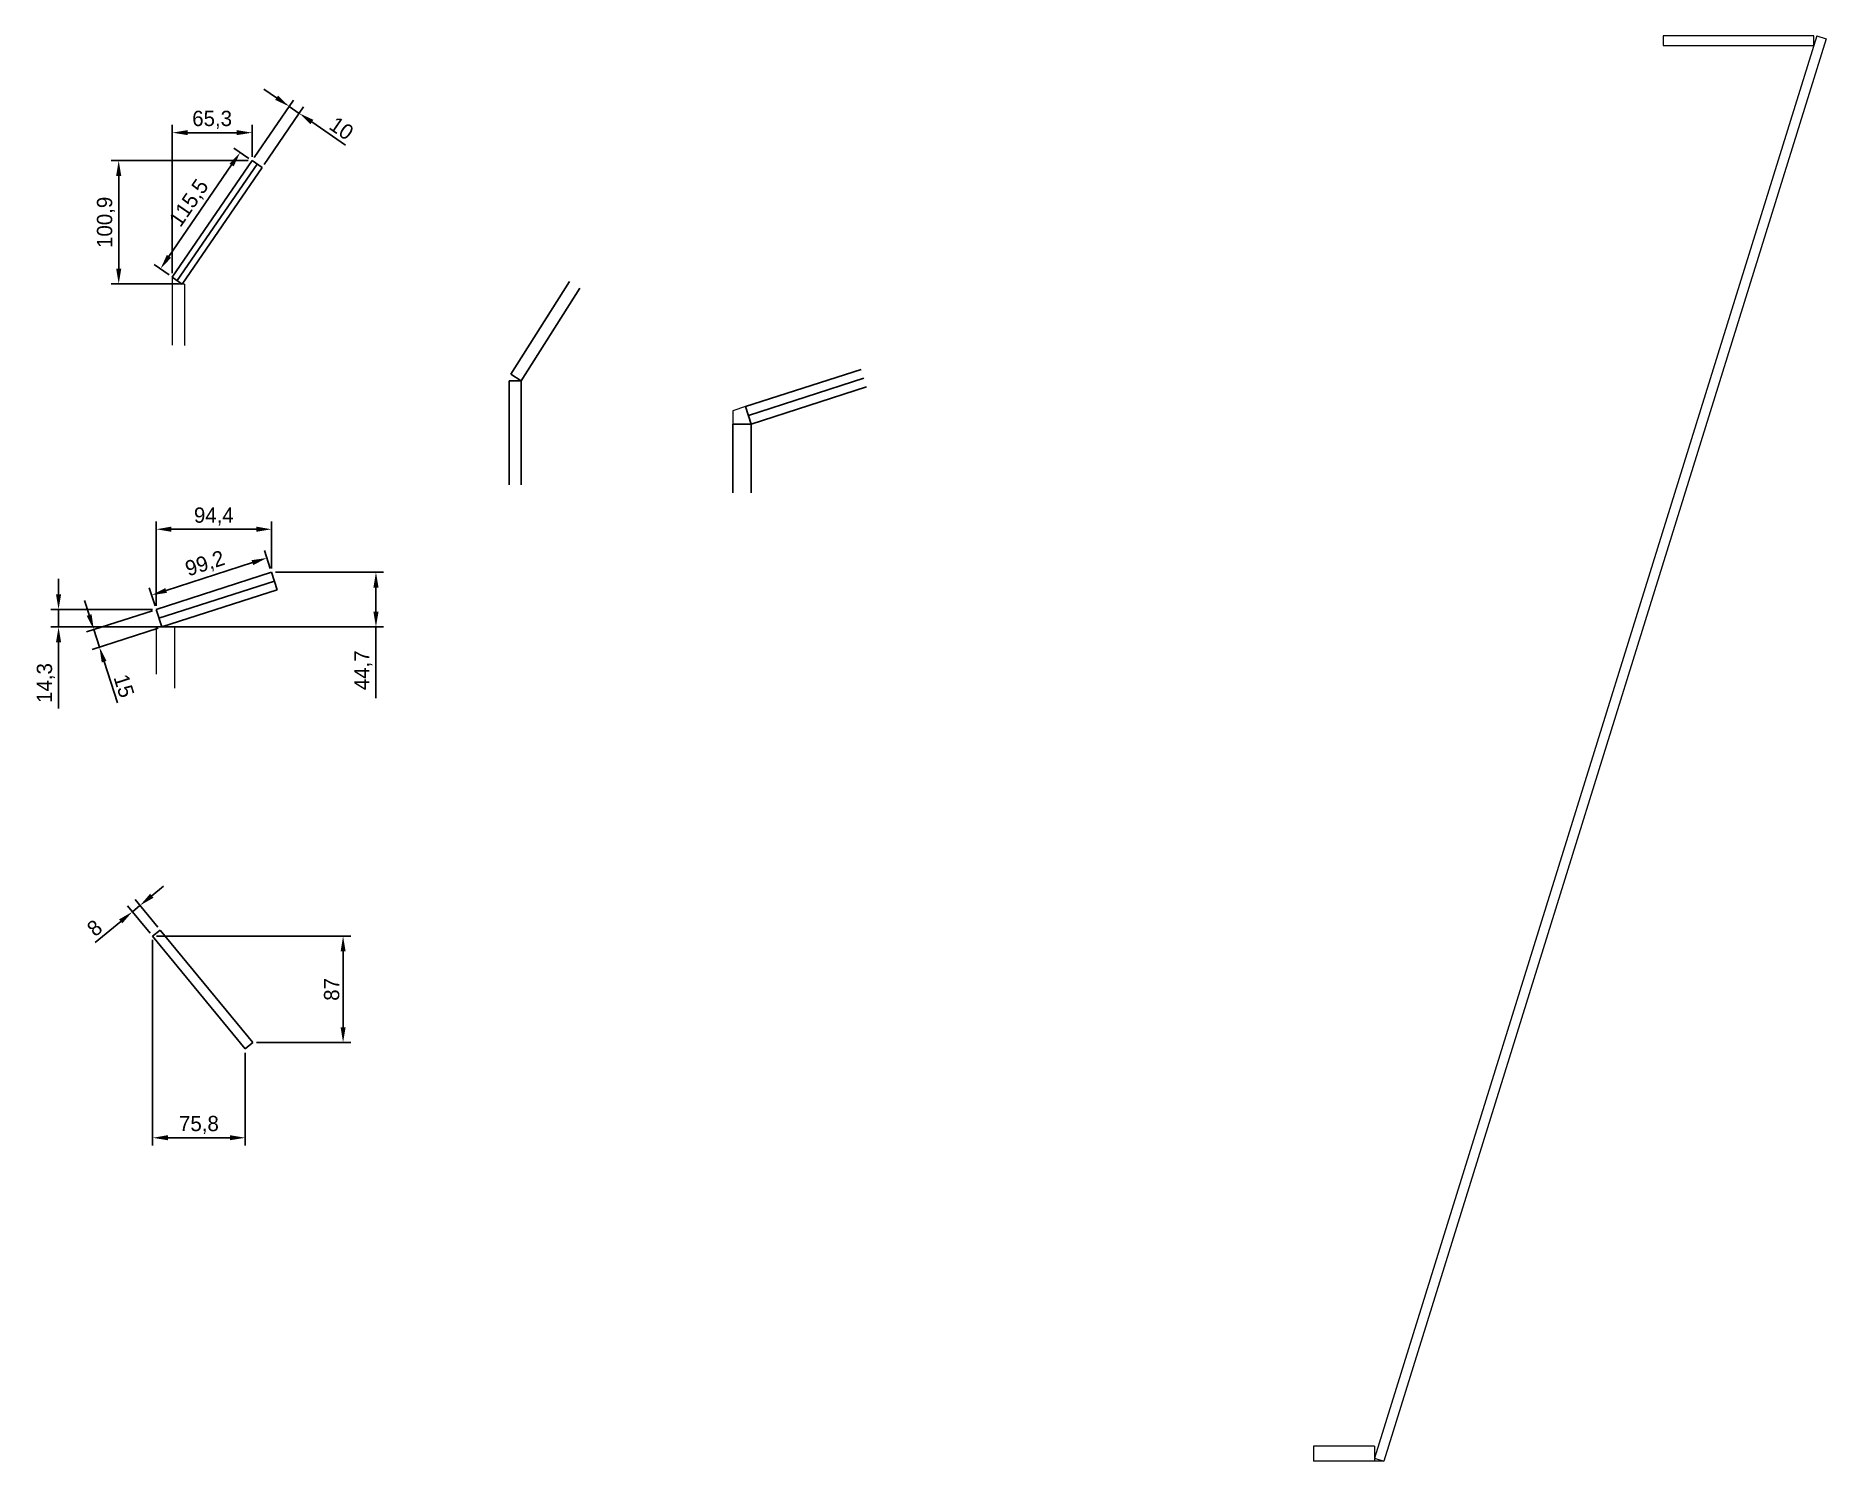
# Model space of a CAD drawing. Header units: millimetres. Extents: x -235 to 1229, y -965 to 200.
import ezdxf

# ---------------------------------------------------------------- set-up
doc = ezdxf.new("R2010")
doc.units = ezdxf.units.MM
doc.layers.add('4', color=2, linetype='Continuous')
doc.layers.add('quote', color=8, linetype='Continuous', lineweight=0)
doc.dimstyles.new('5', dxfattribs={"dimscale": 5, "dimtxt": 2.5, "dimasz": 2.5, "dimexe": 1.25, "dimexo": 0.625, "dimtad": 1, "dimdec": 1, "dimtxsty": 'Standard', "dimcen": 2.5, "dimazin": 0, "dimtfac": 1, "dimtdec": 1, "dimtmove": 0, "dimatfit": 3, "dimfxl": 1, "dimarcsym": 0})

# ---------------------------------------------------------------- blocks, each defined once
blk = doc.blocks.new('*D61')
at = {"layer": 'Defpoints', "color": 0}
for p in [(-123.6, 120.6), (-58.3, 97.8), (-123.6, 2.5)]:
    blk.add_point(p, dxfattribs=at)
at = {"layer": 'quote', "color": 0, "lineweight": -2}
for p, q in [((-123.6, 5.7), (-123.6, 126.9)), ((-70.8, 120.6), (-111.1, 120.6)), ((-58.3, 100.9), (-58.3, 126.9))]:
    blk.add_line(p, q, dxfattribs=at)
at = {"layer": 'quote', "color": 0}
for points in [[(-111.1, 122.7), (-111.1, 118.6), (-123.6, 120.6)], [(-70.8, 118.6), (-70.8, 122.7), (-58.3, 120.6)]]:
    blk.add_solid(points, dxfattribs=at)
at = {"layer": 'quote', "color": 0, "insert": (-91, 131.1), "char_height": 12.5, "attachment_point": 5}
blk.add_mtext('65,3', dxfattribs=at)
blk = doc.blocks.new('*D62')
at = {"layer": 'Defpoints', "color": 0}
for p in [(-19.7, 136.4), (-58.3, 97.8), (-50.1, 92.2)]:
    blk.add_point(p, dxfattribs=at)
at = {"layer": 'quote', "color": 0, "lineweight": -2}
for p, q in [((-56.5, 100.4), (-24.4, 147.2)), ((-38.3, 149.1), (-48.6, 156.2)), ((-48.3, 94.7), (-16.2, 141.6)), ((-28, 142.1), (-19.7, 136.4)), ((-9.4, 129.4), (18.1, 110.5))]:
    blk.add_line(p, q, dxfattribs=at)
at = {"layer": 'quote', "color": 0}
for points in [[(-39.4, 147.4), (-37.1, 150.9), (-28, 142.1)], [(-8.2, 131.1), (-10.6, 127.6), (-19.7, 136.4)]]:
    blk.add_solid(points, dxfattribs=at)
at = {"layer": 'quote', "color": 0, "insert": (14.8, 124.1), "char_height": 12.5, "attachment_point": 5, "rotation": 325.561}
blk.add_mtext('10', dxfattribs=at)
blk = doc.blocks.new('*D63')
at = {"layer": 'Defpoints', "color": 0}
for p in [(-58.3, 97.8), (-167.4, -3.1), (-115.4, -3.1)]:
    blk.add_point(p, dxfattribs=at)
at = {"layer": 'quote', "color": 0, "lineweight": -2}
for p, q in [((-61.4, 97.8), (-173.6, 97.8)), ((-167.4, 85.3), (-167.4, 9.4)), ((-118.5, -3.1), (-173.6, -3.1))]:
    blk.add_line(p, q, dxfattribs=at)
at = {"layer": 'quote', "color": 0}
for points in [[(-165.3, 85.3), (-169.5, 85.3), (-167.4, 97.8)], [(-169.5, 9.4), (-165.3, 9.4), (-167.4, -3.1)]]:
    blk.add_solid(points, dxfattribs=at)
at = {"layer": 'quote', "color": 0, "insert": (-177.8, 47.3), "char_height": 12.5, "attachment_point": 5, "rotation": 90}
blk.add_mtext('100,9', dxfattribs=at)
blk = doc.blocks.new('*D64')
at = {"layer": 'Defpoints', "color": 0}
for p in [(-58.3, 97.8), (-133.3, 9.2), (-123.6, 2.5)]:
    blk.add_point(p, dxfattribs=at)
at = {"layer": 'quote', "color": 0, "lineweight": -2}
for p, q in [((-60.9, 99.6), (-73.2, 108)), ((-75.1, 94.2), (-126.3, 19.5)), ((-126.2, 4.3), (-138.5, 12.7))]:
    blk.add_line(p, q, dxfattribs=at)
at = {"layer": 'quote', "color": 0}
for points in [[(-73.4, 93), (-76.8, 95.3), (-68, 104.5)], [(-128, 20.7), (-124.6, 18.3), (-133.3, 9.2)]]:
    blk.add_solid(points, dxfattribs=at)
at = {"layer": 'quote', "color": 0, "insert": (-109.3, 62.7), "char_height": 12.5, "attachment_point": 5, "rotation": 55.561}
blk.add_mtext('115,5', dxfattribs=at)
blk = doc.blocks.new('*D65')
at = {"layer": 'Defpoints', "color": 0}
for p in [(-42.4, -203.6), (-42.4, -238.8), (-136.8, -269.2)]:
    blk.add_point(p, dxfattribs=at)
at = {"layer": 'quote', "color": 0, "lineweight": -2}
for p, q in [((-136.8, -266.1), (-136.8, -197.4)), ((-124.3, -203.6), (-54.9, -203.6)), ((-42.4, -235.7), (-42.4, -197.4))]:
    blk.add_line(p, q, dxfattribs=at)
at = {"layer": 'quote', "color": 0}
for points in [[(-124.3, -201.5), (-124.3, -205.7), (-136.8, -203.6)], [(-54.9, -205.7), (-54.9, -201.5), (-42.4, -203.6)]]:
    blk.add_solid(points, dxfattribs=at)
at = {"layer": 'quote', "color": 0, "insert": (-89.6, -193.2), "char_height": 12.5, "attachment_point": 5}
blk.add_mtext('94,4', dxfattribs=at)
blk = doc.blocks.new('*D66')
at = {"layer": 'Defpoints', "color": 0}
for p in [(-42.4, -238.8), (-132.2, -283.5), (43, -283.5)]:
    blk.add_point(p, dxfattribs=at)
at = {"layer": 'quote', "color": 0, "lineweight": -2}
for p, q in [((-39.3, -238.8), (49.2, -238.8)), ((43, -251.3), (43, -271)), ((-129.1, -283.5), (49.2, -283.5)), ((43, -283.5), (43, -341.8))]:
    blk.add_line(p, q, dxfattribs=at)
at = {"layer": 'quote', "color": 0}
for points in [[(45.1, -251.3), (40.9, -251.3), (43, -238.8)], [(40.9, -271), (45.1, -271), (43, -283.5)]]:
    blk.add_solid(points, dxfattribs=at)
at = {"layer": 'quote', "color": 0, "insert": (32.6, -318.9), "char_height": 12.5, "attachment_point": 5, "rotation": 90}
blk.add_mtext('44,7', dxfattribs=at)
blk = doc.blocks.new('*D67')
at = {"layer": 'Defpoints', "color": 0}
for p in [(-42.4, -238.8), (-140.5, -257.5), (-136.8, -269.2)]:
    blk.add_point(p, dxfattribs=at)
at = {"layer": 'quote', "color": 0, "lineweight": -2}
for p, q in [((-58.1, -230.9), (-128.6, -253.7)), ((-43.4, -235.8), (-48.1, -221.1)), ((-137.7, -266.2), (-142.5, -251.5))]:
    blk.add_line(p, q, dxfattribs=at)
at = {"layer": 'quote', "color": 0}
for points in [[(-57.4, -232.9), (-58.7, -228.9), (-46.2, -227.1)], [(-129.3, -251.7), (-128, -255.6), (-140.5, -257.5)]]:
    blk.add_solid(points, dxfattribs=at)
at = {"layer": 'quote', "color": 0, "insert": (-96.6, -232.4), "char_height": 12.5, "attachment_point": 5, "rotation": 17.8545}
blk.add_mtext('99,2', dxfattribs=at)
blk = doc.blocks.new('*D68')
at = {"layer": 'Defpoints', "color": 0}
for p in [(-136.8, -269.2), (-132.2, -283.5), (-183.2, -299.9)]:
    blk.add_point(p, dxfattribs=at)
at = {"layer": 'quote', "color": 0, "lineweight": -2}
for p, q in [((-191.6, -273.7), (-195.5, -261.8)), ((-139.7, -270.2), (-193.7, -287.6)), ((-135.1, -284.4), (-189.1, -301.8)), ((-187.8, -285.6), (-183.2, -299.9)), ((-179.4, -311.8), (-168.5, -345.5))]:
    blk.add_line(p, q, dxfattribs=at)
at = {"layer": 'quote', "color": 0}
for points in [[(-193.6, -274.4), (-189.6, -273.1), (-187.8, -285.6)], [(-177.4, -311.2), (-181.3, -312.5), (-183.2, -299.9)]]:
    blk.add_solid(points, dxfattribs=at)
at = {"layer": 'quote', "color": 0, "insert": (-163.1, -331.7), "char_height": 12.5, "attachment_point": 5, "rotation": 287.8545}
blk.add_mtext('15', dxfattribs=at)
blk = doc.blocks.new('*D69')
at = {"layer": 'Defpoints', "color": 0}
for p in [(-139.7, -536.3), (-63.9, -628.4), (-63.9, -701.1)]:
    blk.add_point(p, dxfattribs=at)
at = {"layer": 'quote', "color": 0, "lineweight": -2}
for p, q in [((-139.7, -539.4), (-139.7, -707.3)), ((-63.9, -631.6), (-63.9, -707.3)), ((-127.2, -701.1), (-76.4, -701.1))]:
    blk.add_line(p, q, dxfattribs=at)
at = {"layer": 'quote', "color": 0}
for points in [[(-127.2, -699), (-127.2, -703.1), (-139.7, -701.1)], [(-76.4, -703.1), (-76.4, -699), (-63.9, -701.1)]]:
    blk.add_solid(points, dxfattribs=at)
at = {"layer": 'quote', "color": 0, "insert": (-101.8, -690.6), "char_height": 12.5, "attachment_point": 5}
blk.add_mtext('75,8', dxfattribs=at)
blk = doc.blocks.new('*D70')
at = {"layer": 'Defpoints', "color": 0}
for p in [(-139.7, -536.3), (-57.7, -623.3), (16.1, -623.3)]:
    blk.add_point(p, dxfattribs=at)
at = {"layer": 'quote', "color": 0, "lineweight": -2}
for p, q in [((-136.6, -536.3), (22.4, -536.3)), ((16.1, -548.8), (16.1, -610.8)), ((-54.6, -623.3), (22.4, -623.3))]:
    blk.add_line(p, q, dxfattribs=at)
at = {"layer": 'quote', "color": 0}
for points in [[(18.2, -548.8), (14.1, -548.8), (16.1, -536.3)], [(14.1, -610.8), (18.2, -610.8), (16.1, -623.3)]]:
    blk.add_solid(points, dxfattribs=at)
at = {"layer": 'quote', "color": 0, "insert": (6.8, -579.8), "char_height": 12.5, "attachment_point": 5, "rotation": 90}
blk.add_mtext('87', dxfattribs=at)
blk = doc.blocks.new('*D71')
at = {"layer": 'Defpoints', "color": 0}
for p in [(-156.2, -516.3), (-139.7, -536.3), (-133.5, -531.2)]:
    blk.add_point(p, dxfattribs=at)
at = {"layer": 'quote', "color": 0, "lineweight": -2}
for p, q in [((-140.3, -503.3), (-130.7, -495.3)), ((-141.7, -533.9), (-160.1, -511.5)), ((-150, -511.2), (-156.2, -516.3)), ((-135.5, -528.8), (-154, -506.4)), ((-165.8, -524.2), (-186.7, -541.4))]:
    blk.add_line(p, q, dxfattribs=at)
at = {"layer": 'quote', "color": 0}
for points in [[(-141.7, -501.6), (-139, -504.9), (-150, -511.2)], [(-164.5, -525.8), (-167.1, -522.6), (-156.2, -516.3)]]:
    blk.add_solid(points, dxfattribs=at)
at = {"layer": 'quote', "color": 0, "insert": (-187.1, -529.6), "char_height": 12.5, "attachment_point": 5, "rotation": 39.4428}
blk.add_mtext('8', dxfattribs=at)
blk = doc.blocks.new('*D72')
at = {"layer": 'Defpoints', "color": 0}
for p in [(-136.8, -269.2), (-216.6, -283.5), (-132.2, -283.5)]:
    blk.add_point(p, dxfattribs=at)
at = {"layer": 'quote', "color": 0, "lineweight": -2}
for p, q in [((-216.6, -256.7), (-216.6, -244.2)), ((-139.9, -269.2), (-222.8, -269.2)), ((-216.6, -269.2), (-216.6, -283.5)), ((-135.3, -283.5), (-222.8, -283.5)), ((-216.6, -296), (-216.6, -350.2))]:
    blk.add_line(p, q, dxfattribs=at)
at = {"layer": 'quote', "color": 0}
for points in [[(-218.7, -256.7), (-214.5, -256.7), (-216.6, -269.2)], [(-214.5, -296), (-218.7, -296), (-216.6, -283.5)]]:
    blk.add_solid(points, dxfattribs=at)
at = {"layer": 'quote', "color": 0, "insert": (-227, -329.3), "char_height": 12.5, "attachment_point": 5, "rotation": 90}
blk.add_mtext('14,3', dxfattribs=at)

msp = doc.modelspace()

# ---------------------------------------------------------------- linework, layer by layer
at = {"layer": '4'}
for p, q in [((-123.65, 2.53), (-58.31, 97.82)), ((-54.19, 94.99), (-119.52, -0.29)), ((-115.4, -3.12), (-50.06, 92.16)), ((-58.31, 97.82), (-50.06, 92.16)), ((-123.65, 2.53), (-115.4, -3.12)), ((153.38, -76.88), (201.18, -1.05)), ((161.84, -82.21), (209.64, -6.39)), ((345.34, -103.34), (439.71, -72.94)), ((151.84, -167.23), (151.84, -82.21)), ((161.84, -82.21), (151.84, -82.21)), ((161.84, -82.21), (153.38, -76.88)), ((161.84, -167.23), (161.84, -82.21)), ((347.64, -110.48), (442.01, -80.08)), ((349.94, -117.62), (444.31, -87.22)), ((349.94, -117.62), (345.34, -103.34)), ((334.94, -117.62), (334.94, -173.79)), ((349.94, -117.62), (334.94, -117.62)), ((349.94, -117.62), (349.94, -173.79)), ((-136.77, -269.21), (-42.4, -238.81)), ((-40.1, -245.95), (-134.47, -276.35)), ((-37.8, -253.08), (-42.4, -238.81)), ((-132.18, -283.48), (-37.8, -253.08)), ((-132.18, -283.48), (-136.77, -269.21)), ((-133.5, -531.24), (-139.68, -536.32)), ((-63.91, -628.43), (-139.68, -536.32)), ((-57.73, -623.34), (-133.5, -531.24)), ((-57.73, -623.34), (-63.91, -628.43))]:
    msp.add_line(p, q, dxfattribs=at)
at = {"layer": 'quote'}
for p, q in [((1221.47, 199.79), (859.76, -963.11)), ((1229.11, 197.41), (867.4, -965.49)), ((1218.98, 199.79), (1095.79, 199.79)), ((1095.79, 199.79), (1095.79, 191.79)), ((1095.79, 191.79), (1218.98, 191.79)), ((1218.98, 191.79), (1218.98, 199.79)), ((1221.47, 199.79), (1229.11, 197.41)), ((-123.65, 2.53), (-123.65, -14.55)), ((-113.65, -3.12), (-123.65, -3.12)), ((-123.65, -3.12), (-123.65, -53.12)), ((-115.4, -3.12), (-123.65, -3.12)), ((-113.65, -3.12), (-113.65, -53.49)), ((345.34, -103.34), (334.94, -106.69)), ((334.94, -106.69), (334.94, -117.62)), ((-136.77, -283.48), (-121.77, -283.48)), ((-136.77, -283.48), (-136.77, -322.11)), ((-132.18, -283.48), (-136.77, -283.48)), ((-121.77, -283.48), (-121.77, -333.48)), ((859.76, -953.11), (809.76, -953.11)), ((809.76, -953.11), (809.76, -965.49)), ((859.76, -965.49), (809.76, -965.49)), ((867.4, -965.49), (844.11, -965.49)), ((859.76, -953.11), (859.76, -965.49)), ((859.76, -963.11), (867.4, -965.49))]:
    msp.add_line(p, q, dxfattribs=at)

# ---------------------------------------------------------------- dimensions: what is measured, and where the dimension line sits
for p1, p2, distance, picture, middle in [((-58.31, 97.82), (-50.06, 92.16), 53.67, '*D62', (14.8, 124.12)), ((-58.31, 97.82), (-123.65, 2.53), -11.75, '*D64', (-109.26, 62.71)), ((-42.3992, -238.8068), (-136.7741, -269.2064), -12.3042, '*D67', (-96.5529, -232.38)), ((-136.77, -269.21), (-132.18, -283.48), -53.61, '*D68', (-163.1, -331.75)), ((-133.5, -531.24), (-139.68, -536.32), -25.95, '*D71', (-187.06, -529.55))]:
    dim = msp.add_aligned_dim(p1=p1, p2=p2, distance=distance, dimstyle='5', dxfattribs=at)
    dim.commit()
    dim.dimension.update_dxf_attribs({"geometry": picture, "text_midpoint": middle})
for base, p1, p2, picture, middle in [((-123.65, 120.64), (-58.31, 97.82), (-123.65, 2.53), '*D61', (-90.98, 131.05)), ((-42.4, -203.6), (-136.77, -269.21), (-42.4, -238.81), '*D65', (-89.59, -193.19)), ((-63.91, -701.06), (-139.68, -536.32), (-63.91, -628.43), '*D69', (-101.8, -690.65))]:
    dim = msp.add_linear_dim(base=base, p1=p1, p2=p2, dimstyle='5', dxfattribs=at)
    dim.commit()
    dim.dimension.update_dxf_attribs({"geometry": picture, "text_midpoint": middle})
for base, p1, p2, picture, middle in [((-167.38, -3.12), (-58.31, 97.82), (-115.4, -3.12), '*D63', (-177.8, 47.35)), ((-216.59, -283.48), (-136.77, -269.21), (-132.18, -283.48), '*D72', (-227, -329.32)), ((42.98, -283.48), (-42.4, -238.81), (-132.18, -283.48), '*D66', (32.56, -318.9)), ((16.13, -623.34), (-139.68, -536.32), (-57.73, -623.34), '*D70', (6.76, -579.83))]:
    dim = msp.add_linear_dim(base=base, p1=p1, p2=p2, angle=90, dimstyle='5', dxfattribs=at)
    dim.commit()
    dim.dimension.update_dxf_attribs({"geometry": picture, "text_midpoint": middle})

doc.saveas('drawing.dxf')
